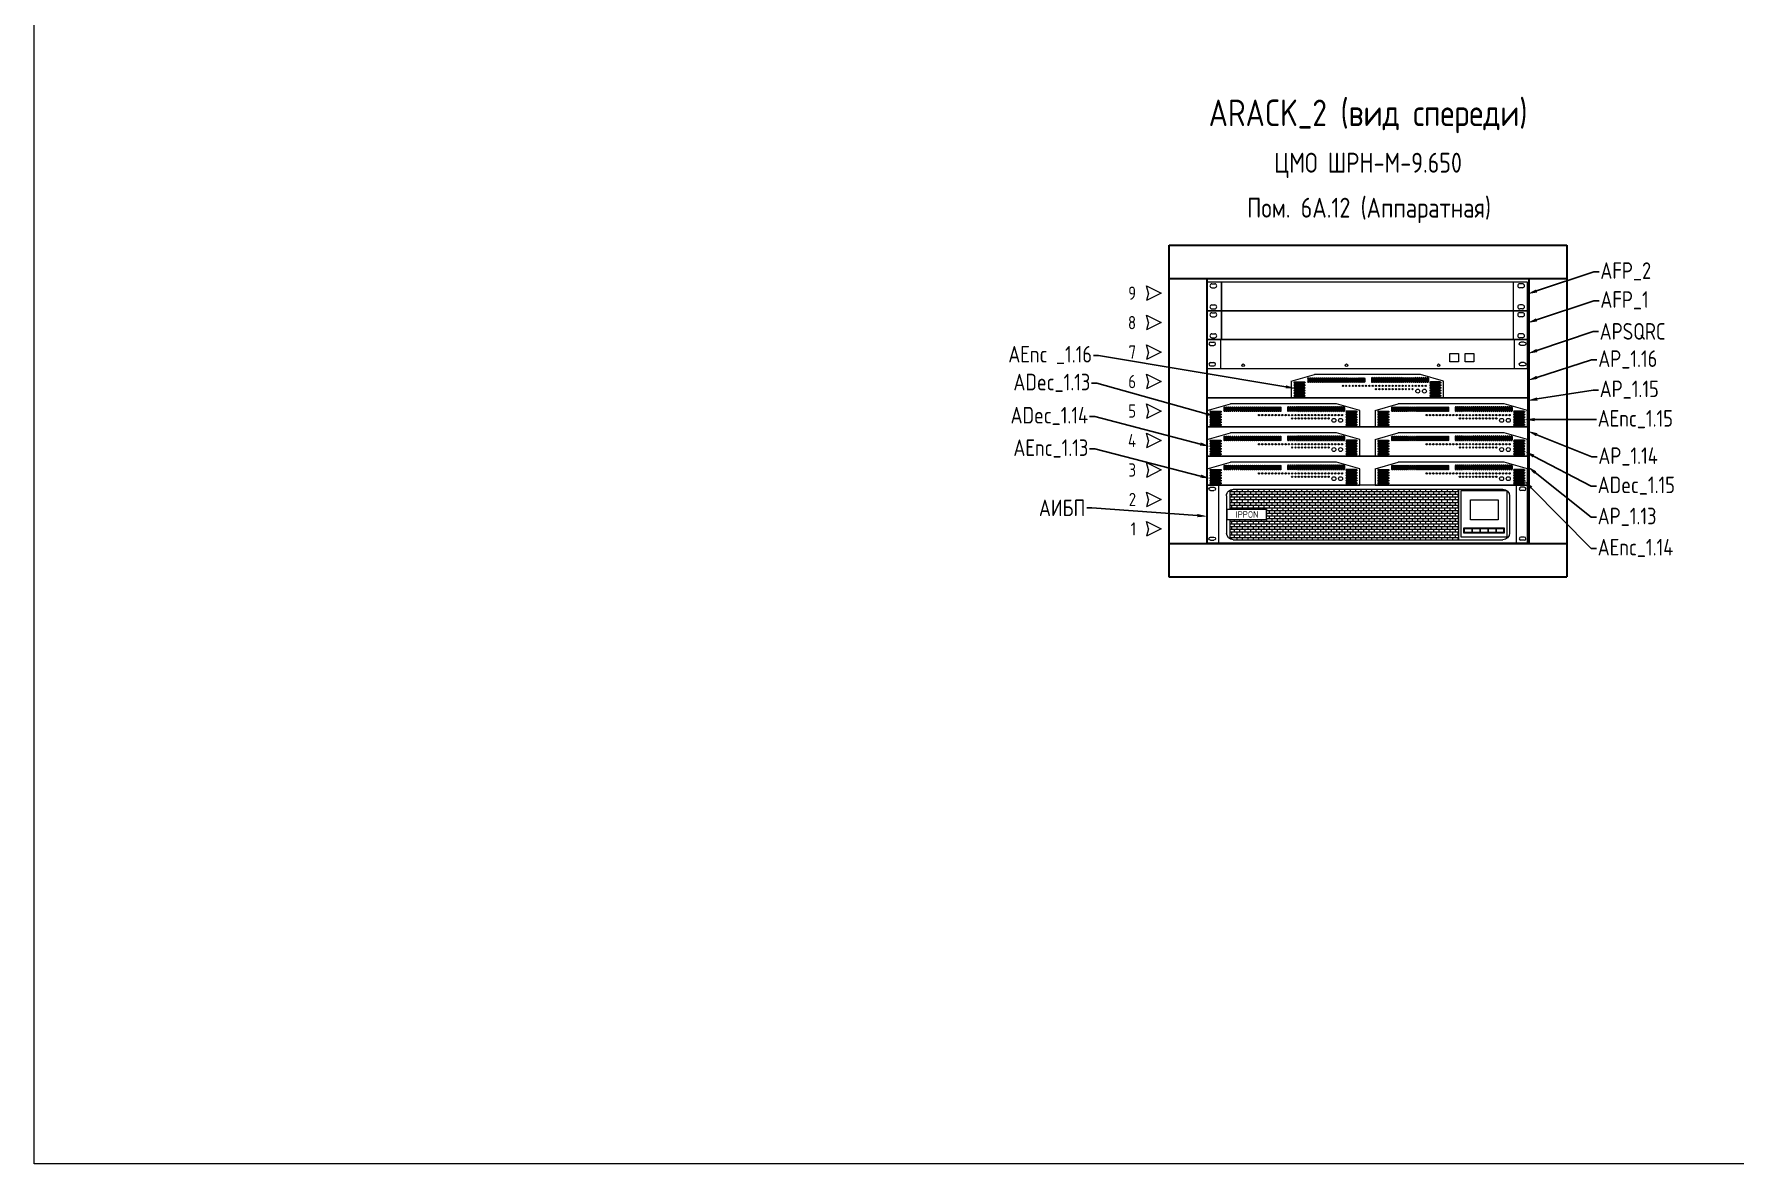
# Model space of a CAD drawing. Header units: millimetres. Extents: x -12727 to 3737, y -1743 to 2772.
# Drawn here: x -389 to 2176, y -1743 to -39 of the extents above; entities that cross this region are included whole.
import ezdxf
from ezdxf import colors
from ezdxf.entities.mleader import LeaderData, LeaderLine
from ezdxf.enums import TextEntityAlignment as Align
from ezdxf.math import Vec2, Vec3

# ---------------------------------------------------------------- set-up
doc = ezdxf.new("R2010")
doc.units = ezdxf.units.MM
doc.layers.get('0').update_dxf_attribs({"lineweight": 5})
doc.layers.add('-0', color=7, linetype='Continuous', lineweight=5)
doc.layers.add('Racks and units', color=7, linetype='Continuous', lineweight=5)
doc.styles.add('AMS_text_scale', font='GOST.TTF', dxfattribs={"width": 0.9})
doc.styles.add('Rack_unit_No', font='GOST.TTF', dxfattribs={"height": 10})
doc.styles.get("Standard").update_dxf_attribs({"font": 'GOST.TTF'})

# ---------------------------------------------------------------- blocks, each defined once
blk = doc.blocks.new('arrow_tic')
at = {"lineweight": 9}
for p, q in [((-25.73568648115178, 11.1124999999999), (-3.35438703094789, -1.43963702099365e-14)), ((-22.61689220184746, -1.158451367041512e-13), (-25.73568648115178, 11.1124999999999)), ((-3.35438703094789, -1.43963702099365e-14), (-25.73568648115178, -11.11250000000013)), ((-22.61689220184746, -1.158451367041512e-13), (-25.73568648115179, -11.11250000000013))]:
    blk.add_line(p, q, dxfattribs=at)
blk.add_point((66.01955266912228, -22.22499999999989))
blk = doc.blocks.new('Rack_wheel')
at = {"layer": 'Racks and units', "lineweight": 30}
for p, q in [((-26.65182248104065, -18.3464803024101), (-31.65182248104065, -12.79573837909925)), ((-26.65182248104111, -75.65336080871953), (-26.65182248104065, -18.3464803024101)), ((-19.01314038170494, -75.65336080871998), (-26.65182248104065, -75.65336080871953)), ((26.65182248104065, -75.65336080872248), (19.01314038170494, -75.65336080872203)), ((26.65182248104065, -18.3464803024101), (31.65182248104065, -12.79573837909925)), ((26.65182248104065, -18.3464803024101), (26.6518224810402, -75.65336080872248))]:
    blk.add_line(p, q, dxfattribs=at)
at = {"layer": 'Racks and units', "lineweight": 9}
blk.add_line((-26.65182248104065, -18.3464803024101), (26.65182248104065, -18.3464803024101), dxfattribs=at)
at = {"layer": 'Racks and units', "lineweight": 30}
for points in [[(-31.65182248104065, 0), (31.65182248104065, 0), (31.65182248104065, -12.79573837909925), (-31.65182248104065, -12.79573837909925)], [(-15.26345379923259, -25.28624197445311), (15.26345379923259, -25.28624197445311), (15.26345379923259, -97.88576625004748), (-15.26345379923259, -97.88576625004748)]]:
    blk.add_lwpolyline(points, close=True, dxfattribs=at)
blk.add_lwpolyline([(-19.0131403817054, -75.65336080871998), (-19.01314038170494, -21.53655539198076), (19.01314038170494, -21.53655539198076), (19.01314038170449, -75.65336080872203)], dxfattribs=at)
at = {"layer": 'Racks and units', "lineweight": 9}
for points in [[(-15.26345379923259, -71.5983662923179), (-19.01314038170494, -71.5983662923179), (-19.01314038170494, -51.57364193218268), (-15.26345379923259, -51.57364193218268)], [(19.01314038170494, -71.5983662923179), (15.26345379923259, -71.5983662923179), (15.26345379923259, -51.57364193218268), (19.01314038170494, -51.57364193218268)]]:
    blk.add_lwpolyline(points, close=True, dxfattribs=at)
blk = doc.blocks.new('*U74')
at = {"layer": 'Racks and units', "lineweight": 30}
for p, q in [((-24.14952872382855, 97.88576625004771), (-24.14952872383111, 597.9357662500499)), ((-24.14952872383111, 597.9357662500499), (575.8504712761688, 597.9357662500486)), ((575.8504712761738, 597.9357662500486), (575.8504712761714, 97.88576625004771)), ((-24.14952872383111, 547.9357662500495), (575.8504712761738, 547.9357662500486)), ((-24.14952872382855, 147.8857662500477), (575.8504712761714, 147.8857662500463)), ((-24.14952872382855, 97.88576625004771), (575.8504712761714, 97.88576625004771))]:
    blk.add_line(p, q, dxfattribs=at)
blk.add_lwpolyline([(33.35047127616889, 547.9357662500495), (518.3504712761688, 547.9357662500495), (518.3504712761714, 147.8857662500477), (33.35047127617145, 147.8857662500477)], close=True, dxfattribs=at)
for p in [(-32.66908139295083, 525.710766250048), (-32.66908139295083, 481.2607662500479), (-32.66908139295083, 436.8107662500479), (-32.66908139295083, 392.3607662500478), (-32.66908139295083, 347.9107662500478), (-32.66908139295083, 303.4607662500478), (-32.66908139295083, 259.0107662500477), (-32.66908139295083, 214.5607662500477), (-32.66908139295083, 170.1107662500476)]:
    blk.add_blockref('arrow_tic', p)
at = {"layer": 'Racks and units', "xscale": 0.000166666666666669, "yscale": 0.000166666666666669, "zscale": 0.000166666666666669}
for p in [(-24.14425342008171, 97.88576625004771), (-24.05480403548196, 97.88576625004771)]:
    blk.add_blockref('Rack_wheel', p, dxfattribs=at)
at = {"char_height": 20, "width": 92.83959861015319, "attachment_point": 6, "style": 'Rack_unit_No'}
for s, insert in [('9', (-74.14001462899978, 525.710766250048)), ('8', (-74.14001462899978, 481.2607662500479)), ('7', (-74.14001462899978, 436.8107662500479)), ('6', (-74.14001462899978, 392.3607662500478)), ('5', (-74.14001462899978, 347.9107662500478)), ('4', (-74.14001462899978, 303.4607662500478)), ('3', (-74.14001462899978, 259.0107662500477)), ('2', (-74.14001462899978, 214.5607662500477)), ('1', (-74.14001462899978, 170.1107662500476))]:
    blk.add_mtext(s, dxfattribs=dict(at, insert=insert))
at = {"layer": 'Racks and units', "style": 'AMS_text_scale'}
for tag, height, p in [('RACK_NAME', 40, (275.8504712761689, 797.750348112316)), ('RACK_DIMS', 30, (275.8504712761689, 722.4587566531739)), ('RACK_ROOM', 30, (277.3973675035534, 654.6269612283106))]:
    blk.add_attdef(tag, text='', height=height, dxfattribs=at).set_placement(p, align=Align.MIDDLE_CENTER)
blk = doc.blocks.new('ИБП IPPON')
h = blk.add_hatch()
h.set_pattern_fill('AR-B816', color=0, scale=0.02)
h.set_pattern_definition([(0, (625, -50.00000037677665), (0, 4.064), []), (90, (625, -50.00000037677665), (-4.064, 4.064), [4.064, -4.064])])
edge = h.paths.add_edge_path()
edge.add_line((34.14357068821369, 51.99999962322335), (88.99999999999999, 51.99999962322335))
edge.add_line((34.14357068821369, 80.74157238443878), (34.14357068821369, 51.99999962322335))
edge.add_arc((38.99999999999989, 71.99999962322335), 10, 90, 119.0546040990763)
edge.add_line((38.99999999999989, 81.99999962322335), (379, 81.99999962322335))
edge.add_line((379, 81.99999962322335), (379, 5.999999623223331))
edge.add_line((39, 5.999999623223346), (379, 5.999999623223346))
edge.add_arc((39, 15.99999962322335), 10, 240, 270)
edge.add_line((34, 35.99999962322335), (34, 7.339745585378957))
edge.add_line((89, 35.99999962322335), (33.99999999999999, 35.99999962322335))
edge.add_line((89, 51.99999962322335), (89, 35.99999962322335))
at = {"color": 0}
for p, q in [((483, 88), (0, 88.00000000000006)), ((0, 88.00000000000006), (0, 0)), ((5, 85), (10, 85)), ((5, 80), (10, 80)), ((17, 88.00000000000006), (17, 0)), ((34.14357068821369, 80.74157238443877), (34.14357068821369, 51.99999962322335)), ((39, 81.99999962322335), (445.9999999999999, 81.99999962322335)), ((379, 81.99999962322335), (379, 5.999999623223346)), ((466, 88.00000000000006), (466, 0)), ((478, 85), (473, 85)), ((478, 80), (473, 80)), ((483, 0), (483, 88)), ((29, 72.00000037677671), (29, 15.99999962322335)), ((456, 71.99999962322335), (456, 15.99999962322335)), ((34, 35.99999962322335), (34, 7.339745585378957)), ((0, 0), (483, 0)), ((5, 10), (10, 10)), ((5, 5), (10, 5)), ((39, 5.999999623223346), (445.9999999999999, 5.999999623223346)), ((478, 10), (473, 10)), ((478, 5), (473, 5))]:
    blk.add_line(p, q, dxfattribs=at)
for points in [[(383, 79.99999962322335), (452, 79.99999962322335), (452, 9.999999623223346), (383, 9.999999623223346)], [(30, 51.99999962322335), (89, 51.99999962322335), (89, 35.99999962322335), (30, 35.99999962322335)], [(397, 65.99999962322335), (439, 65.99999962322335), (439, 35.99999962322335), (397, 35.99999962322335)], [(387, 23.99999962322335), (448, 23.99999962322335), (448, 15.99999962322335), (387, 15.99999962322335)], [(388, 22.99999962322335), (399, 22.99999962322335), (399, 16.99999962322335), (388, 16.99999962322335)], [(400, 22.99999962322335), (411, 22.99999962322335), (411, 16.99999962322335), (400, 16.99999962322335)], [(412, 22.99999962322335), (423, 22.99999962322335), (423, 16.99999962322335), (412, 16.99999962322335)], [(424, 22.99999962322335), (435, 22.99999962322335), (435, 16.99999962322335), (424, 16.99999962322335)], [(436, 22.99999962322335), (447, 22.99999962322335), (447, 16.99999962322335), (436, 16.99999962322335)]]:
    blk.add_lwpolyline(points, close=True, dxfattribs=at)
at = {"color": 0, "extrusion": (0, 0, -1)}
for centre, radius, start, end in [((-5, 82.5), 2.5, 270, 90), ((-10, 82.5), 2.5, 90, 270), ((-38.99999999999989, 71.99999962322335), 10, 0, 90.00000000000065), ((-446, 71.99999962322335), 10, 90, 180), ((-5, 7.5), 2.5, 270, 90), ((-10, 7.5), 2.5, 90, 270), ((-39, 15.99999962322335), 10, 270, 0), ((-446, 15.99999962322335), 10, 180, 270)]:
    blk.add_arc(centre, radius, start, end, dxfattribs=at)
at = {"color": 0}
for centre, start, end in [((473, 82.5), 90, 270), ((478, 82.5), 270, 90), ((473, 7.5), 90, 270), ((478, 7.5), 270, 90)]:
    blk.add_arc(centre, 2.5, start, end, dxfattribs=at)
at = {"color": 0, "insert": (35, 48.99999962322335), "char_height": 10, "width": 50, "attachment_point": 1}
blk.add_mtext('\\pxqc;IPPON', dxfattribs=at)
blk = doc.blocks.new('*U14')
at = {"color": 0}
for p, q in [((-7.5, 1), (7.5, 1)), ((-7.5, -1), (7.5, -1))]:
    blk.add_line(p, q, dxfattribs=at)
blk.add_arc((-7.5, 0), 1, 90, 270, dxfattribs=at)
at = {"color": 0, "extrusion": (0, 0, -1)}
blk.add_arc((-7.5, 0), 1, 90, 270, dxfattribs=at)
blk = doc.blocks.new('*U13')
at = {"color": 0, "linetype": 'ByBlock', "lineweight": -2, "transparency": 16777216}
for p in [(0, 20), (0, 16), (0, 12), (0, 8), (0, 4), (0, 0)]:
    blk.add_blockref('*U14', p, dxfattribs=at)
blk = doc.blocks.new('*U16')
at = {"color": 0}
for p, q in [((-7.5, 1), (7.5, 1)), ((-7.5, -1), (7.5, -1))]:
    blk.add_line(p, q, dxfattribs=at)
blk.add_arc((-7.5, 0), 1, 90, 270, dxfattribs=at)
at = {"color": 0, "extrusion": (0, 0, -1)}
blk.add_arc((-7.5, 0), 1, 90, 270, dxfattribs=at)
blk = doc.blocks.new('*U15')
at = {"color": 0, "linetype": 'ByBlock', "lineweight": -2, "transparency": 16777216}
for p in [(0, 20), (0, 16), (0, 12), (0, 8), (0, 4), (0, 0)]:
    blk.add_blockref('*U16', p, dxfattribs=at)
blk = doc.blocks.new('*U18')
at = {"color": 0}
for p, q in [((-1, 2.5), (-1, -2.5)), ((1, 2.5), (1, -2.5))]:
    blk.add_line(p, q, dxfattribs=at)
at = {"color": 0, "extrusion": (0, 0, -1)}
for centre, start, end in [((0, 2.5), 0, 180), ((0, -2.5), 180, 0)]:
    blk.add_arc(centre, 1, start, end, dxfattribs=at)
blk = doc.blocks.new('*U17')
at = {"color": 0, "linetype": 'ByBlock', "lineweight": -2, "transparency": 16777216}
for p in [(0, 0), (3, 0), (6, 0), (9, 0), (12, 0), (15, 0), (18, 0), (21, 0), (24, 0), (27, 0), (30, 0), (33, 0), (36, 0), (39, 0), (42, 0), (45, 0), (48, 0), (51, 0), (54, 0), (57, 0), (60, 0), (63, 0), (66, 0), (69, 0), (72, 0), (75, 0), (78, 0), (81, 0), (84, 0)]:
    blk.add_blockref('*U18', p, dxfattribs=at)
blk = doc.blocks.new('*U20')
at = {"color": 0}
for p, q in [((-1, 2.5), (-1, -2.5)), ((1, 2.5), (1, -2.5))]:
    blk.add_line(p, q, dxfattribs=at)
at = {"color": 0, "extrusion": (0, 0, -1)}
for centre, start, end in [((0, 2.5), 0, 180), ((0, -2.5), 180, 0)]:
    blk.add_arc(centre, 1, start, end, dxfattribs=at)
blk = doc.blocks.new('*U19')
at = {"color": 0, "linetype": 'ByBlock', "lineweight": -2, "transparency": 16777216}
for p in [(0, 0), (3, 0), (6, 0), (9, 0), (12, 0), (15, 0), (18, 0), (21, 0), (24, 0), (27, 0), (30, 0), (33, 0), (36, 0), (39, 0), (42, 0), (45, 0), (48, 0), (51, 0), (54, 0), (57, 0), (60, 0), (63, 0), (66, 0), (69, 0), (72, 0), (75, 0), (78, 0), (81, 0), (84, 0)]:
    blk.add_blockref('*U20', p, dxfattribs=at)
blk = doc.blocks.new('*U22')
at = {"color": 0}
blk.add_circle((0, 0), 1, dxfattribs=at)
blk = doc.blocks.new('*U21')
at = {"color": 0, "linetype": 'ByBlock', "lineweight": -2, "transparency": 16777216}
for p in [(0, 0), (5, 0), (10, 0), (15, 0), (20, 0), (25, 0), (30, 0), (35, 0), (40, 0), (45, 0), (50, 0), (55, 0), (60, 0), (65, 0), (70, 0), (75, 0), (80, 0), (85, 0), (90, 0), (95, 0), (100, 0), (105, 0), (110, 0), (115, 0), (120, 0), (125, 0)]:
    blk.add_blockref('*U22', p, dxfattribs=at)
blk = doc.blocks.new('*U24')
at = {"color": 0}
blk.add_circle((0, 0), 1, dxfattribs=at)
blk = doc.blocks.new('*U23')
at = {"color": 0, "linetype": 'ByBlock', "lineweight": -2, "transparency": 16777216}
for p in [(0, 0), (5, 0), (10, 0), (15, 0), (20, 0), (25, 0), (30, 0), (35, 0), (40, 0), (45, 0), (50, 0), (55, 0)]:
    blk.add_blockref('*U24', p, dxfattribs=at)
blk = doc.blocks.new('Энкодер')
at = {"color": 0, "lineweight": 5}
for p, q in [((0, 25), (35, 35.00000000000002)), ((195.0000000000001, 35.00000000000001), (35, 35.00000000000002)), ((230, 25), (195, 35.00000000000002)), ((0, 25), (0, 0)), ((0, 0), (230, 0)), ((230, 0), (230, 25))]:
    blk.add_line(p, q, dxfattribs=at)
for centre in [(191, 10), (201, 10)]:
    blk.add_circle(centre, 3, dxfattribs=at)
for name, p in [('*U17', (26.0293672828803, 26.73417807533193)), ('*U13', (12.5, 3)), ('*U21', (78, 18)), ('*U23', (128, 13))]:
    blk.add_blockref(name, p, dxfattribs=at)
at = {"color": 0, "lineweight": 5, "xscale": -1}
for name, p in [('*U19', (206.0000000000001, 27)), ('*U15', (217.5, 3))]:
    blk.add_blockref(name, p, dxfattribs=at)
blk = doc.blocks.new('PBC SQR 1')
at = {"color": 0}
for p, q in [((483, 44), (0, 44.00000000000006)), ((0, 44.00000000000006), (0, 0)), ((5, 40), (10, 40)), ((5, 35), (10, 35)), ((20, 44.00000000000006), (20, 0)), ((463, 43.9999999999999), (462.9999999999999, -1.598721155460225e-13)), ((478, 39.99999999999983), (473, 39.99999999999984)), ((477.9999999999999, 34.99999999999983), (472.9999999999999, 34.99999999999984)), ((483, 0), (483, 44)), ((0, 0), (483, 0)), ((5, 9), (10, 9)), ((5, 4), (10, 4)), ((477.9999999999999, 8.99999999999983), (472.9999999999999, 8.999999999999833)), ((477.9999999999999, 3.999999999999829), (472.9999999999999, 3.999999999999833))]:
    blk.add_line(p, q, dxfattribs=at)
for points in [[(366, 23), (379, 23), (379, 10), (366, 10)], [(389, 23), (402, 23), (402, 10), (389, 10)]]:
    blk.add_lwpolyline(points, close=True, dxfattribs=at)
for centre in [(54, 5), (210, 5), (349, 5)]:
    blk.add_circle(centre, 2, dxfattribs=at)
for centre, start, end in [((5, 37.5), 90, 270), ((10, 37.5), 270, 90), ((5, 6.5), 90, 270), ((10, 6.5), 270, 90)]:
    blk.add_arc(centre, 2.5, start, end, dxfattribs=at)
at = {"color": 0, "extrusion": (0, 0, -1)}
for centre, start, end in [((-473, 37.49999999999984), 270, 90), ((-478, 37.49999999999983), 90, 270), ((-472.9999999999999, 6.499999999999833), 270, 90), ((-477.9999999999999, 6.499999999999829), 90, 270)]:
    blk.add_arc(centre, 2.5, start, end, dxfattribs=at)
blk = doc.blocks.new('Фальш панель')
at = {"layer": '-0', "lineweight": 15}
for p, q in [((0, 43.60895451701072), (482.5, 43.60895451701072)), ((0, 0), (0, 43.60895451701072)), ((6.998324541964394, 34.67714353524934), (11.29608972516871, 34.67714353524934)), ((7.001450189367461, 40.67838655471132), (11.29608972516871, 40.67838655471132)), ((21.00435056810966, 43.60899356254231), (21.00435056810966, -3.904553159372881e-05)), ((21.20443786681426, 43.6093613653793), (21.20443786681426, 0.0003287572981207632)), ((461.2955926272116, 43.6093613653793), (461.2955926272116, 0.0003287572981207632)), ((461.4956494316866, 43.60943945645704), (461.4956494316866, 0.0004068483831360936)), ((475.4985498104215, 40.67883244862605), (471.2039102746203, 40.67883244862605)), ((475.5016754578319, 34.67758942916407), (471.2039102746203, 34.67758942916407)), ((482.5, 43.60895451701072), (482.5, 0)), ((482.5, 0), (0, 0)), ((7.001450189367461, 8.931810981761373), (11.29608972516871, 8.931810981761373)), ((7.001450189367461, 2.930567962306668), (11.29608972516871, 2.930567962306668)), ((475.4985498104215, 8.932256875683379), (471.2039102746203, 8.932256875683379)), ((475.4985498104215, 2.931013856221398), (471.2039102746203, 2.931013856221398))]:
    blk.add_line(p, q, dxfattribs=at)
for centre, radius, start, end in [((7.001450189367461, 37.68401633978647), 3.00687280454193, 90, 270), ((11.29608972516871, 37.67776504498033), 3.000621509729993, 270, 90), ((471.2039102746203, 37.67821093889506), 3.000621509729993, 90, 270), ((475.4985498104215, 37.68446223370847), 3.00687280454193, 270, 90), ((7.001450189367461, 5.931189472037659), 3.000621509729993, 90, 270), ((11.29608972516871, 5.931189472037659), 3.000621509729993, 270, 90), ((471.2039102746203, 5.931635365952388), 3.000621509729993, 90, 270), ((475.4985498104215, 5.931635365952388), 3.000621509729993, 270, 90)]:
    blk.add_arc(centre, radius, start, end, dxfattribs=at)

msp = doc.modelspace()

# ---------------------------------------------------------------- linework, layer by layer
msp.add_lwpolyline([(-389.3978632302592, 2246.194229200968), (3737.267228762304, 2246.194229200968), (3737.267228762304, -1742.915359725178), (-389.3978632302592, -1742.915359725178)], close=True)
at = {"color": 0, "extrusion": (0, 0, -1)}
for points in [[(-1380.48294717876, -543.2298790502946), (-1863.48294717876, -543.2298790502946), (-1863.48294717876, -587.2298790502946), (-1380.48294717876, -587.2298790502946)], [(-1380.48294717876, -587.2298790502946), (-1863.48294717876, -587.2298790502946), (-1863.48294717876, -631.2298790502946), (-1380.48294717876, -631.2298790502946)], [(-1380.48294717876, -631.2298790502946), (-1863.48294717876, -631.2298790502946), (-1863.48294717876, -675.2298790502946), (-1380.48294717876, -675.2298790502946)], [(-1380.48294717876, -675.2298790502946), (-1863.48294717876, -675.2298790502946), (-1863.48294717876, -719.2298790502946), (-1380.48294717876, -719.2298790502946)]]:
    msp.add_lwpolyline(points, close=True, dxfattribs=at)

# ---------------------------------------------------------------- block references
msp.add_blockref('*U74', (1347.132475902589, -955.1156453003424)).add_auto_attribs({'RACK_NAME': 'ARACK_2 (вид спереди)', 'RACK_ROOM': 'Пом. 6А.12 (Аппаратная)', 'RACK_DIMS': 'ЦМО ШРН-М-9.650'})
at = {"color": 0}
for name, p in [('Фальш панель', (1380.482947178759, -456.0119700162732)), ('Фальш панель', (1380.482947178759, -499.6209245332839)), ('PBC SQR 1', (1380.482947178759, -543.2298790502946)), ('Энкодер', (1506.98294717876, -587.2298790502946)), ('Энкодер', (1380.48294717876, -631.2298790502946)), ('Энкодер', (1633.48294717876, -631.2298790502946)), ('Энкодер', (1380.48294717876, -675.2298790502946)), ('Энкодер', (1633.48294717876, -675.2298790502946)), ('Энкодер', (1380.48294717876, -719.2298790502946)), ('Энкодер', (1633.48294717876, -719.2298790502946)), ('ИБП IPPON', (1380.48294717876, -807.2298790502947))]:
    msp.add_blockref(name, p, dxfattribs=at)

# ---------------------------------------------------------------- leaders
ml = msp.add_multileader_mtext('Standard', dxfattribs=at)
ml.set_content('AFP_2')
ml.set_leader_properties()
ml.build(insert=Vec2(0, 0))
ml.multileader.update_dxf_attribs({"arrow_head_size": 15})
ctx = ml.context
ctx.base_point, ctx.char_height, ctx.arrow_head_size, ctx.plane_origin = Vec3(1971.375, -397.1363199529714), 25, 15, Vec3(1467.999536245999, -465.6050975513445)
notes = []
notes.append((ctx, [(0, (1, 1, 0), (1963.375, -397.1363199529714), (1, 0), 8, [(0, [(1862.982947178759, -430.8500887568869)], 0, [])])]))
ctx.mtext.insert, ctx.mtext.flow_direction = Vec3(1973.375, -382.8613199529714), 5
ml = msp.add_multileader_mtext('Standard', dxfattribs=at)
ml.set_content('AFP_1')
ml.set_leader_properties()
ml.build(insert=Vec2(0, 0))
ml.multileader.update_dxf_attribs({"arrow_head_size": 15})
ctx = ml.context
ctx.base_point, ctx.char_height, ctx.arrow_head_size, ctx.plane_origin = Vec3(1971.375, -440.7452744699821), 25, 15, Vec3(1467.999536245999, -509.2140520683552)
notes.append((ctx, [(0, (1, 1, 0), (1963.375, -440.7452744699821), (1, 0), 8, [(0, [(1862.982947178759, -474.4590432738976)], 0, [])])]))
ctx.mtext.insert, ctx.mtext.flow_direction = Vec3(1973.375, -426.4702744699821), 5
ml = msp.add_multileader_mtext('Standard', dxfattribs=at)
ml.set_content('APSQRC')
ml.set_leader_properties()
ml.build(insert=Vec2(0, 0))
ml.multileader.update_dxf_attribs({"arrow_head_size": 15})
ctx = ml.context
ctx.base_point, ctx.char_height, ctx.arrow_head_size, ctx.plane_origin = Vec3(1970.375, -487.0522985206744), 25, 15, Vec3(1468.499536245999, -555.5210761190475)
notes.append((ctx, [(0, (1, 1, 0), (1962.375, -487.0522985206744), (1, 0), 8, [(0, [(1863.482947178759, -520.7660673245899)], 0, [])])]))
ctx.mtext.insert, ctx.mtext.flow_direction = Vec3(1972.375, -474.5522985206744), 5
ml = msp.add_multileader_mtext('Standard', dxfattribs=at)
ml.set_content('AEnc _1.16')
ml.set_leader_properties()
ml.build(insert=Vec2(0, 0))
ml.multileader.update_dxf_attribs({"arrow_head_size": 15})
ctx = ml.context
ctx.base_point, ctx.char_height, ctx.arrow_head_size, ctx.plane_origin = Vec3(1114.36520859012, -523.2750000000001), 25, 15, Vec3(1245.231587053569, -609.9848878447522)
ctx.text_align_type = 2
notes.append((ctx, [(0, (1, 1, 0), (1216.56520859012, -523.275), (-1, 0), 8, [(0, [(1513.714997986329, -573.2298790502946)], 0, [])])]))
ctx.mtext.insert, ctx.mtext.alignment, ctx.mtext.flow_direction = Vec3(1206.56520859012, -509), 3, 5
ml = msp.add_multileader_mtext('Standard', dxfattribs=at)
ml.set_content('AP_1.16')
ml.set_leader_properties()
ml.build(insert=Vec2(0, 0))
ml.multileader.update_dxf_attribs({"arrow_head_size": 15})
ctx = ml.context
ctx.base_point, ctx.char_height, ctx.arrow_head_size, ctx.plane_origin = Vec3(1968.197751591886, -529.975195709211), 25, 15, Vec3(1466.322287837885, -598.4439733075842)
notes.append((ctx, [(0, (1, 1, 0), (1960.197751591886, -529.975195709211), (1, 0), 8, [(0, [(1863.48294717876, -561.0402460204488)], 0, [])])]))
ctx.mtext.insert, ctx.mtext.flow_direction = Vec3(1970.197751591886, -515.700195709211), 5
ml = msp.add_multileader_mtext('Standard', dxfattribs=at)
ml.set_content('ADec_1.13')
ml.set_leader_properties()
ml.build(insert=Vec2(0, 0))
ml.multileader.update_dxf_attribs({"arrow_head_size": 15})
ctx = ml.context
ctx.base_point, ctx.char_height, ctx.arrow_head_size, ctx.plane_origin = Vec3(1111.8, -565.2750000000001), 25, 15, Vec3(1124.499536246, -651.9848878447522)
ctx.text_align_type = 2
notes.append((ctx, [(0, (1, 1, 0), (1214, -565.275), (-1, 0), 8, [(0, [(1392.98294717876, -615.2298790502946)], 0, [])])]))
ctx.mtext.insert, ctx.mtext.alignment, ctx.mtext.flow_direction = Vec3(1204, -551), 3, 5
ml = msp.add_multileader_mtext('Standard', dxfattribs=at)
ml.set_content('AP_1.15')
ml.set_leader_properties()
ml.build(insert=Vec2(0, 0))
ml.multileader.update_dxf_attribs({"arrow_head_size": 15})
ctx = ml.context
ctx.base_point, ctx.char_height, ctx.arrow_head_size, ctx.plane_origin = Vec3(1970.375, -575.5161102463791), 25, 15, Vec3(1468.499536246, -643.9848878447522)
notes.append((ctx, [(0, (1, 1, 0), (1962.375, -575.5161102463791), (1, 0), 8, [(0, [(1863.48294717876, -591.3527661856226)], 0, [])])]))
ctx.mtext.insert, ctx.mtext.flow_direction = Vec3(1972.375, -561.2411102463791), 5
ml = msp.add_multileader_mtext('Standard', dxfattribs=at)
ml.set_content('ADec_1.14')
ml.set_leader_properties()
ml.build(insert=Vec2(0, 0))
ml.multileader.update_dxf_attribs({"arrow_head_size": 15})
ctx = ml.context
ctx.base_point, ctx.char_height, ctx.arrow_head_size, ctx.plane_origin = Vec3(1108.439100219465, -615.2750000000001), 25, 15, Vec3(989.6335108422156, -695.4848878447522)
ctx.text_align_type = 2
notes.append((ctx, [(0, (1, 1, 0), (1210.639100219464, -615.275), (-1, 0), 8, [(0, [(1384.616921774976, -660.7298790502946)], 0, [])])]))
ctx.mtext.insert, ctx.mtext.alignment, ctx.mtext.flow_direction = Vec3(1200.639100219464, -601), 3, 5
ml = msp.add_multileader_mtext('Standard', dxfattribs=at)
ml.set_content('AEnc_1.15')
ml.set_leader_properties()
ml.build(insert=Vec2(0, 0))
ml.multileader.update_dxf_attribs({"arrow_head_size": 15})
ctx = ml.context
ctx.base_point, ctx.char_height, ctx.arrow_head_size, ctx.plane_origin = Vec3(1967.333764128348, -620.0287443678245), 25, 15, Vec3(1465.458300374348, -688.4975219661976)
notes.append((ctx, [(0, (1, 1, 0), (1959.333764128348, -620.0287443678245), (1, 0), 8, [(0, [(1859.481079705893, -620.1687933868363)], 0, [])])]))
ctx.mtext.insert, ctx.mtext.flow_direction = Vec3(1969.333764128348, -605.7537443678245), 5
ml = msp.add_multileader_mtext('Standard', dxfattribs=at)
ml.set_content('AP_1.14')
ml.set_leader_properties()
ml.build(insert=Vec2(0, 0))
ml.multileader.update_dxf_attribs({"arrow_head_size": 15})
ctx = ml.context
ctx.base_point, ctx.char_height, ctx.arrow_head_size, ctx.plane_origin = Vec3(1968.375, -676.3517133866261), 25, 15, Vec3(1468.499536246, -723.8317221810837)
notes.append((ctx, [(0, (1, 1, 0), (1960.375, -676.3517133866261), (1, 0), 8, [(0, [(1863.48294717876, -637.266979970139)], 0, [])])]))
ctx.mtext.insert, ctx.mtext.flow_direction = Vec3(1970.375, -662.0767133866261), 5
ml = msp.add_multileader_mtext('Standard', dxfattribs=at)
ml.set_content('AEnc_1.13')
ml.set_leader_properties()
ml.build(insert=Vec2(0, 0))
ml.multileader.update_dxf_attribs({"arrow_head_size": 15})
ctx = ml.context
ctx.base_point, ctx.char_height, ctx.arrow_head_size, ctx.plane_origin = Vec3(1108.805125623249, -664.2750000000001), 25, 15, Vec3(989.9995362460002, -743.8509132485366)
ctx.text_align_type = 2
notes.append((ctx, [(0, (1, 1, 0), (1211.005125623249, -664.275), (-1, 0), 8, [(0, [(1384.98294717876, -709.095904454079)], 0, [])])]))
ctx.mtext.insert, ctx.mtext.alignment, ctx.mtext.flow_direction = Vec3(1201.005125623249, -650), 3, 5
ml = msp.add_multileader_mtext('Standard', dxfattribs=at)
ml.set_content('ADec_1.15')
ml.set_leader_properties()
ml.build(insert=Vec2(0, 0))
ml.multileader.update_dxf_attribs({"arrow_head_size": 15})
ctx = ml.context
ctx.base_point, ctx.char_height, ctx.arrow_head_size, ctx.plane_origin = Vec3(1967.375, -720.3517133866261), 25, 15, Vec3(1464.499536246, -749.0616012313783)
notes.append((ctx, [(0, (1, 1, 0), (1959.375, -720.3517133866261), (1, 0), 8, [(0, [(1859.48294717876, -668.2298790502946)], 0, [])])]))
ctx.mtext.insert, ctx.mtext.flow_direction = Vec3(1969.375, -706.0767133866261), 5
ml = msp.add_multileader_mtext('Standard', dxfattribs=at)
ml.set_content('AP_1.13')
ml.set_leader_properties()
ml.build(insert=Vec2(0, 0))
ml.multileader.update_dxf_attribs({"arrow_head_size": 15})
ctx = ml.context
ctx.base_point, ctx.char_height, ctx.arrow_head_size, ctx.plane_origin = Vec3(1967.375, -767.3517133866261), 25, 15, Vec3(1468.499536246, -769.8317221810837)
notes.append((ctx, [(0, (1, 1, 0), (1959.375, -767.3517133866261), (1, 0), 8, [(0, [(1863.48294717876, -690.6729250495961)], 0, [])])]))
ctx.mtext.insert, ctx.mtext.flow_direction = Vec3(1969.375, -753.0767133866261), 5
ml = msp.add_multileader_mtext('Standard', dxfattribs=at)
ml.set_content('AEnc_1.14')
ml.set_leader_properties()
ml.build(insert=Vec2(0, 0))
ml.multileader.update_dxf_attribs({"arrow_head_size": 15})
ctx = ml.context
ctx.base_point, ctx.char_height, ctx.arrow_head_size, ctx.plane_origin = Vec3(1967.375, -814.3517133866261), 25, 15, Vec3(1463.999536246, -793.9276266351627)
notes.append((ctx, [(0, (1, 1, 0), (1959.375, -814.3517133866261), (1, 0), 8, [(0, [(1858.48294717876, -712.2298790502946)], 0, [])])]))
ctx.mtext.insert, ctx.mtext.flow_direction = Vec3(1969.375, -800.0767133866261), 5
ml = msp.add_multileader_mtext('Standard', dxfattribs=at)
ml.set_content('AИБП')
ml.set_leader_properties()
ml.build(insert=Vec2(0, 0))
ml.multileader.update_dxf_attribs({"arrow_head_size": 15})
ctx = ml.context
ctx.base_point, ctx.char_height, ctx.arrow_head_size, ctx.plane_origin = Vec3(1131.955125623249, -753.275), 25, 15, Vec3(985.4995362459999, -800.7550087944576)
ctx.text_align_type = 2
notes.append((ctx, [(0, (1, 1, 0), (1206.505125623249, -753.275), (-1, 0), 8, [(0, [(1380.48294717876, -766)], 0, [])])]))
ctx.mtext.insert, ctx.mtext.alignment, ctx.mtext.flow_direction = Vec3(1196.505125623249, -740.775), 3, 5
for ctx, leaders in notes:
    for number, flags, end, landing, length, lines in leaders:
        leader = LeaderData()
        leader.index, (leader.has_last_leader_line, leader.has_dogleg_vector, leader.attachment_direction) = number, flags
        leader.last_leader_point, leader.dogleg_vector, leader.dogleg_length = Vec3(end), Vec3(landing), length
        for number, points, colour, breaks in lines:
            line = LeaderLine()
            line.index, line.vertices, line.color, line.breaks = number, Vec3.list(points), colors.encode_raw_color(colour), breaks
            leader.lines.append(line)
        ctx.leaders.append(leader)

doc.saveas('drawing.dxf')
